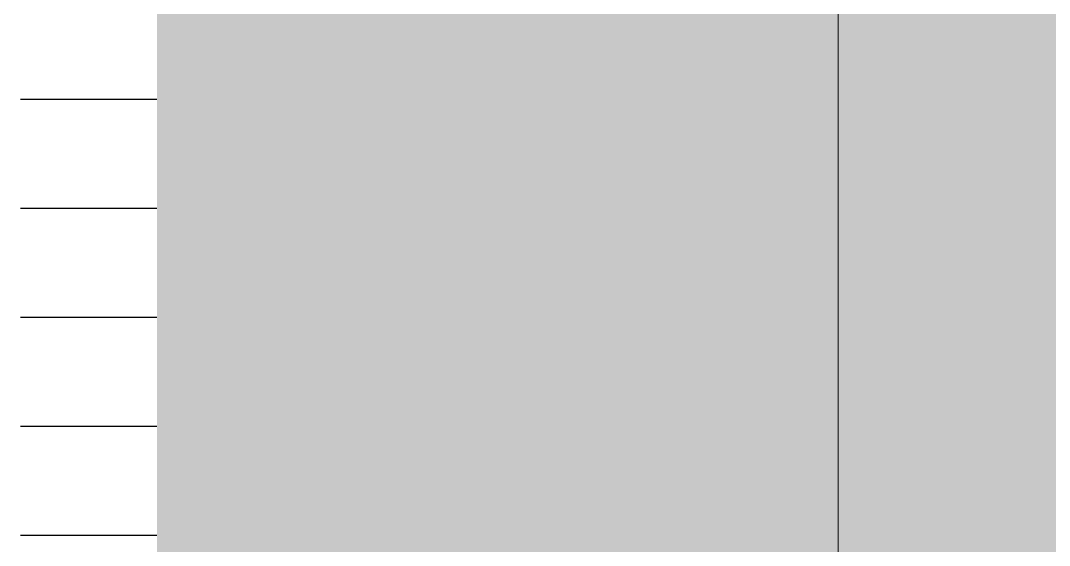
# Model space of a CAD drawing. Extents: x -10500 to 280, y -61 to 244.
# Drawn here: x -20 to 131, y 14.5 to 91.5 of the extents above; entities that cross this region are included whole.
import ezdxf

# ---------------------------------------------------------------- set-up
doc = ezdxf.new("R2010")
doc.units = 0
for name, color, linetype in [('Hachura', 251, 'Continuous'), ('Painéis', 200, 'Continuous'), ('VIGA', 7, 'Continuous')]:
    doc.layers.add(name, color=color, linetype=linetype)

msp = doc.modelspace()

# ---------------------------------------------------------------- hatches: boundary and pattern name
at = {"layer": 'Hachura'}
h = msp.add_hatch(color=7, dxfattribs=at)
h.dxf.hatch_style = 1
h.paths.add_polyline_path([(0, 0), (244, 0), (244, 244), (0, 244)])
h = msp.add_hatch(color=7, dxfattribs=at)
h.dxf.hatch_style = 1
h.paths.add_polyline_path([(0, 0), (244, 0), (244, 244), (0, 244)])
h = msp.add_hatch(color=7, dxfattribs=at)
h.dxf.hatch_style = 1
h.paths.add_polyline_path([(0, 0), (244, 0), (244, 244), (0, 244)])
h = msp.add_hatch(color=7, dxfattribs=at)
h.dxf.hatch_style = 1
h.paths.add_polyline_path([(0, 0), (244, 0), (244, 244), (0, 244)])
h = msp.add_hatch(color=7, dxfattribs=at)
h.dxf.hatch_style = 1
h.paths.add_polyline_path([(0, 0), (244, 0), (244, 244), (0, 244)])
h = msp.add_hatch(color=7, dxfattribs=at)
h.dxf.hatch_style = 1
h.paths.add_polyline_path([(0, 0), (244, 0), (244, 244), (0, 244)])
h = msp.add_hatch(color=7, dxfattribs=at)
h.dxf.hatch_style = 1
h.paths.add_polyline_path([(0, 0), (244, 0), (244, 244), (0, 244)])
h = msp.add_hatch(color=7, dxfattribs=at)
h.dxf.hatch_style = 1
h.paths.add_polyline_path([(0, 0), (244, 0), (244, 244), (0, 244)])
h = msp.add_hatch(color=7, dxfattribs=at)
h.dxf.hatch_style = 1
h.paths.add_polyline_path([(0, 0), (244, 0), (244, 244), (0, 244)])
h = msp.add_hatch(color=7, dxfattribs=at)
h.dxf.hatch_style = 1
h.paths.add_polyline_path([(0, 0), (244, 0), (244, 244), (0, 244)])
h = msp.add_hatch(color=7, dxfattribs=at)
h.dxf.hatch_style = 1
h.paths.add_polyline_path([(0, 0), (244, 0), (244, 244), (0, 244)])
h = msp.add_hatch(color=7, dxfattribs=at)
h.dxf.hatch_style = 1
h.paths.add_polyline_path([(0, 0), (244, 0), (244, 244), (0, 244)])
h = msp.add_hatch(color=7, dxfattribs=at)
h.dxf.hatch_style = 1
h.paths.add_polyline_path([(0, 0), (244, 0), (244, 244), (0, 244)])
h = msp.add_hatch(color=7, dxfattribs=at)
h.dxf.hatch_style = 1
h.paths.add_polyline_path([(0, 0), (244, 0), (244, 244), (0, 244)])
h = msp.add_hatch(color=7, dxfattribs=at)
h.dxf.hatch_style = 1
h.paths.add_polyline_path([(0, 0), (244, 0), (244, 244), (0, 244)])
h = msp.add_hatch(color=7, dxfattribs=at)
h.dxf.hatch_style = 1
h.paths.add_polyline_path([(0, 0), (244, 0), (244, 244), (0, 244)])
h = msp.add_hatch(color=7, dxfattribs=at)
h.dxf.hatch_style = 1
h.paths.add_polyline_path([(0, 0), (244, 0), (244, 244), (0, 244)])
h = msp.add_hatch(color=7, dxfattribs=at)
h.dxf.hatch_style = 1
h.paths.add_polyline_path([(0, 0), (244, 0), (244, 244), (0, 244)])

# ---------------------------------------------------------------- linework, layer by layer
at = {"layer": 'Painéis', "lineweight": 18}
msp.add_line((100, 0), (100, 244), dxfattribs=at)
msp.add_line((100, 0), (100, 244), dxfattribs=at)
msp.add_line((100, 0), (100, 244), dxfattribs=at)
msp.add_line((100, 0), (100, 244), dxfattribs=at)
msp.add_line((100, 0), (100, 244), dxfattribs=at)
msp.add_line((100, 0), (100, 244), dxfattribs=at)
msp.add_line((100, 0), (100, 244), dxfattribs=at)
msp.add_line((100, 0), (100, 244), dxfattribs=at)
msp.add_line((100, 0), (100, 244), dxfattribs=at)
msp.add_line((100, 0), (100, 244), dxfattribs=at)
msp.add_line((100, 0), (100, 244), dxfattribs=at)
msp.add_line((100, 0), (100, 244), dxfattribs=at)
msp.add_line((100, 0), (100, 244), dxfattribs=at)
msp.add_line((100, 0), (100, 244), dxfattribs=at)
msp.add_line((100, 0), (100, 244), dxfattribs=at)
msp.add_line((100, 0), (100, 244), dxfattribs=at)
msp.add_line((100, 0), (100, 244), dxfattribs=at)
msp.add_line((100, 0), (100, 244), dxfattribs=at)
at = {"layer": 'VIGA'}
for p, q in [((-20, 80), (0, 80)), ((-20, 80), (0, 80)), ((-20, 80), (0, 80)), ((-20, 80), (0, 80)), ((-20, 80), (0, 80)), ((-20, 80), (0, 80)), ((-20, 80), (0, 80)), ((-20, 80), (0, 80)), ((-20, 80), (0, 80)), ((-20, 80), (0, 80)), ((-20, 80), (0, 80)), ((-20, 80), (0, 80)), ((-20, 80), (0, 80)), ((-20, 80), (0, 80)), ((-20, 80), (0, 80)), ((-20, 80), (0, 80)), ((-20, 80), (0, 80)), ((-20, 80), (0, 80)), ((-20, 64), (0, 64)), ((-20, 64), (0, 64)), ((-20, 64), (0, 64)), ((-20, 64), (0, 64)), ((-20, 64), (0, 64)), ((-20, 64), (0, 64)), ((-20, 64), (0, 64)), ((-20, 64), (0, 64)), ((-20, 64), (0, 64)), ((-20, 64), (0, 64)), ((-20, 64), (0, 64)), ((-20, 64), (0, 64)), ((-20, 64), (0, 64)), ((-20, 64), (0, 64)), ((-20, 64), (0, 64)), ((-20, 64), (0, 64)), ((-20, 64), (0, 64)), ((-20, 64), (0, 64)), ((-20, 48), (0, 48)), ((-20, 48), (0, 48)), ((-20, 48), (0, 48)), ((-20, 48), (0, 48)), ((-20, 48), (0, 48)), ((-20, 48), (0, 48)), ((-20, 48), (0, 48)), ((-20, 48), (0, 48)), ((-20, 48), (0, 48)), ((-20, 48), (0, 48)), ((-20, 48), (0, 48)), ((-20, 48), (0, 48)), ((-20, 48), (0, 48)), ((-20, 48), (0, 48)), ((-20, 48), (0, 48)), ((-20, 48), (0, 48)), ((-20, 48), (0, 48)), ((-20, 48), (0, 48)), ((-20, 32), (0, 32)), ((-20, 32), (0, 32)), ((-20, 32), (0, 32)), ((-20, 32), (0, 32)), ((-20, 32), (0, 32)), ((-20, 32), (0, 32)), ((-20, 32), (0, 32)), ((-20, 32), (0, 32)), ((-20, 32), (0, 32)), ((-20, 32), (0, 32)), ((-20, 32), (0, 32)), ((-20, 32), (0, 32)), ((-20, 32), (0, 32)), ((-20, 32), (0, 32)), ((-20, 32), (0, 32)), ((-20, 32), (0, 32)), ((-20, 32), (0, 32)), ((-20, 32), (0, 32)), ((-20, 16), (0, 16)), ((-20, 16), (0, 16)), ((-20, 16), (0, 16)), ((-20, 16), (0, 16)), ((-20, 16), (0, 16)), ((-20, 16), (0, 16)), ((-20, 16), (0, 16)), ((-20, 16), (0, 16)), ((-20, 16), (0, 16)), ((-20, 16), (0, 16)), ((-20, 16), (0, 16)), ((-20, 16), (0, 16)), ((-20, 16), (0, 16)), ((-20, 16), (0, 16)), ((-20, 16), (0, 16)), ((-20, 16), (0, 16)), ((-20, 16), (0, 16)), ((-20, 16), (0, 16))]:
    msp.add_line(p, q, dxfattribs=at)

doc.saveas('drawing.dxf')
